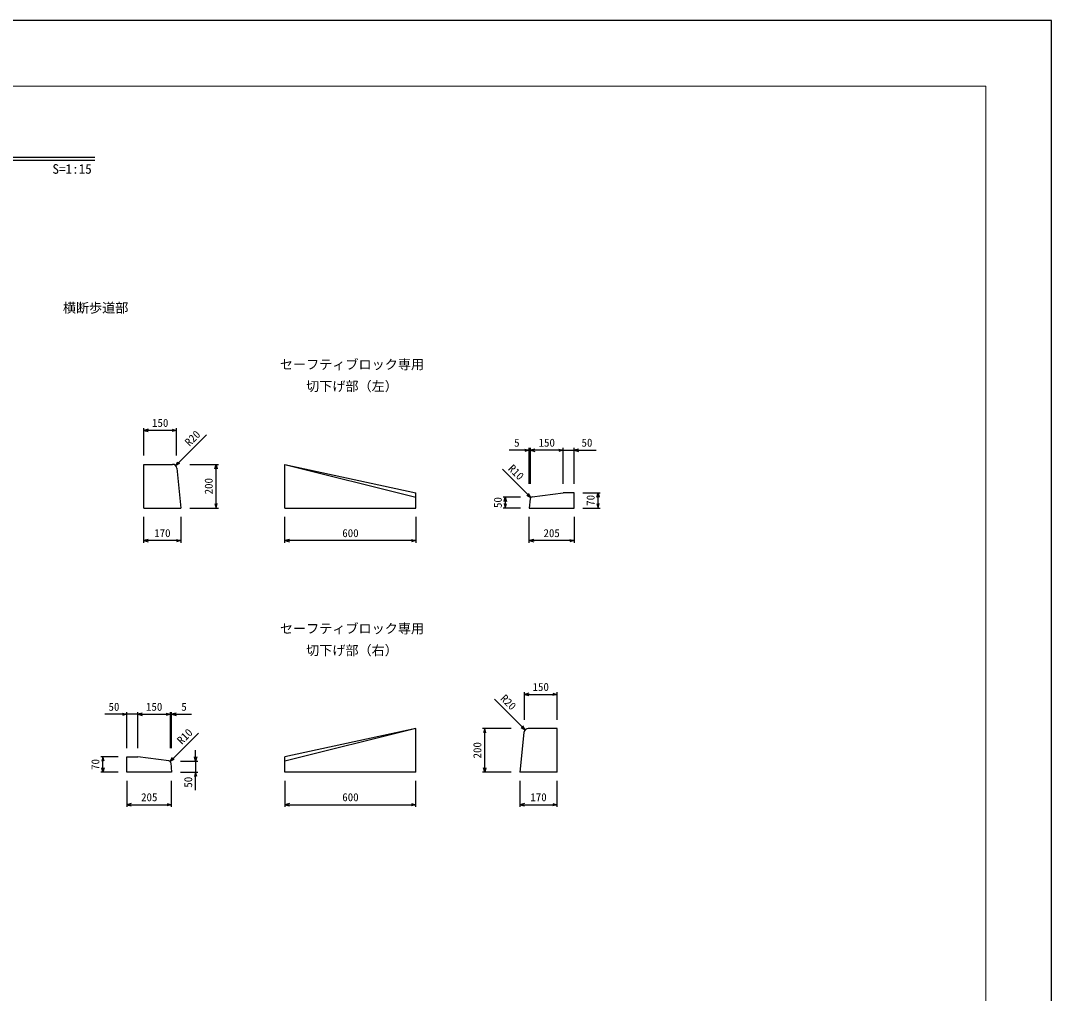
# Model space of a CAD drawing. Units: millimetres, scale not verified. Extents: x -6300 to 6300, y -4455 to 4455.
# Drawn here: x 1579 to 6300, y 0 to 4455 of the extents above; entities that cross this region are included whole.
import ezdxf
from ezdxf.enums import TextEntityAlignment as Align

# ---------------------------------------------------------------- set-up
doc = ezdxf.new("R2010")
doc.units = ezdxf.units.MM
doc.header["$LTSCALE"] = 15
for name, color, linetype, lineweight in [('0-0_DIM', 7, 'Continuous', 25), ('0-1_Defpoints', 5, 'Continuous', 25), ('0-3_OUTLINE', 3, 'Continuous', 25), ('0-5_TXT', 7, 'Continuous', 25), ('0-6_WAKU', 3, 'Continuous', 13)]:
    doc.layers.add(name, color=color, linetype=linetype, lineweight=lineweight)
doc.styles.add('ＭＳ ゴシック', font='')
doc.styles.get('ＭＳ ゴシック').set_extended_font_data('MS Gothic')

msp = doc.modelspace()

# ---------------------------------------------------------------- linework, layer by layer
at = {"layer": '0-0_DIM'}
for p, q in [((2143.21, 2462.9), (2143.21, 2588.49)), ((2293.21, 2578.49), (2143.21, 2578.49)), ((2289.26, 2417.04), (2429.81, 2557.6)), ((2293.21, 2462.9), (2293.21, 2588.49)), ((3908.71, 2487.77), (3817.11, 2487.77)), ((3908.71, 2332.9), (3908.71, 2497.77)), ((3913.71, 2487.77), (3908.71, 2487.77)), ((3913.71, 2332.9), (3913.71, 2497.77)), ((4063.71, 2487.77), (3913.71, 2487.77)), ((4063.71, 2332.9), (4063.71, 2497.77)), ((4063.71, 2487.77), (4113.71, 2487.77)), ((4113.71, 2332.9), (4113.71, 2497.77)), ((4113.71, 2487.77), (4214.73, 2487.77)), ((2353.21, 2422.9), (2484.39, 2422.9)), ((2474.39, 2222.9), (2474.39, 2422.9)), ((3915.81, 2271.11), (3786.08, 2400.84)), ((3868.71, 2272.9), (3788.71, 2272.9)), ((3798.71, 2272.9), (3798.71, 2222.9)), ((4153.71, 2292.9), (4233.71, 2292.9)), ((4223.71, 2222.9), (4223.71, 2292.9)), ((2353.21, 2222.9), (2484.39, 2222.9)), ((3868.71, 2222.9), (3788.71, 2222.9)), ((4153.71, 2222.9), (4233.71, 2222.9)), ((2143.21, 2063.61), (2143.21, 2182.9)), ((2313.21, 2182.9), (2313.21, 2063.61)), ((2789.64, 2063.61), (2789.64, 2182.9)), ((3389.64, 2182.9), (3389.64, 2063.61)), ((3908.71, 2063.61), (3908.71, 2182.9)), ((4113.71, 2182.9), (4113.71, 2063.61)), ((2313.21, 2073.61), (2143.21, 2073.61)), ((3389.64, 2073.61), (2789.64, 2073.61)), ((4113.71, 2073.61), (3908.71, 2073.61)), ((3886.06, 1253.38), (3886.06, 1378.97)), ((4036.06, 1253.38), (4036.06, 1378.97)), ((3890.01, 1207.52), (3749.46, 1348.08)), ((3886.06, 1368.97), (4036.06, 1368.97)), ((2065.56, 1278.25), (1964.54, 1278.25)), ((2065.56, 1123.38), (2065.56, 1288.25)), ((2115.56, 1278.25), (2065.56, 1278.25)), ((2115.56, 1123.38), (2115.56, 1288.25)), ((2115.56, 1278.25), (2265.56, 1278.25)), ((2265.56, 1123.38), (2265.56, 1288.25)), ((2265.56, 1278.25), (2270.56, 1278.25)), ((2270.56, 1123.38), (2270.56, 1288.25)), ((2270.56, 1278.25), (2362.16, 1278.25)), ((2263.46, 1061.59), (2393.19, 1191.32)), ((3826.06, 1213.38), (3694.88, 1213.38)), ((3704.88, 1013.38), (3704.88, 1213.38)), ((2380.56, 1063.38), (2380.56, 1113.38)), ((2025.56, 1083.38), (1945.56, 1083.38)), ((1955.56, 1013.38), (1955.56, 1083.38)), ((2310.56, 1063.38), (2390.56, 1063.38)), ((2380.56, 1063.38), (2380.56, 1013.38)), ((2025.56, 1013.38), (1945.56, 1013.38)), ((2310.56, 1013.38), (2390.56, 1013.38)), ((2380.56, 929.93), (2380.56, 1013.38)), ((3826.06, 1013.38), (3694.88, 1013.38)), ((2065.56, 973.38), (2065.56, 854.09)), ((2270.56, 854.09), (2270.56, 973.38)), ((2789.64, 973.38), (2789.64, 854.09)), ((3389.64, 854.09), (3389.64, 973.38)), ((3866.06, 973.38), (3866.06, 854.09)), ((4036.06, 854.09), (4036.06, 973.38)), ((2065.56, 864.09), (2270.56, 864.09)), ((2789.64, 864.09), (3389.64, 864.09)), ((3866.06, 864.09), (4036.06, 864.09))]:
    msp.add_line(p, q, dxfattribs=at)
for points in [[(2163.21, 2583.85), (2143.21, 2578.49), (2163.21, 2573.13)], [(2273.21, 2583.85), (2293.21, 2578.49), (2273.21, 2573.13)], [(3888.71, 2493.12), (3908.71, 2487.77), (3888.71, 2482.41)], [(3933.71, 2493.12), (3913.71, 2487.77), (3933.71, 2482.41)], [(4043.71, 2493.12), (4063.71, 2487.77), (4043.71, 2482.41)], [(4133.71, 2493.12), (4113.71, 2487.77), (4133.71, 2482.41)], [(2307.19, 2427.4), (2289.26, 2417.04), (2299.61, 2434.98)], [(2469.03, 2402.9), (2474.39, 2422.9), (2479.75, 2402.9)], [(3793.36, 2252.9), (3798.71, 2272.9), (3804.07, 2252.9)], [(3897.88, 2281.46), (3915.81, 2271.11), (3905.45, 2289.04)], [(4218.36, 2272.9), (4223.71, 2292.9), (4229.07, 2272.9)], [(2469.03, 2242.9), (2474.39, 2222.9), (2479.75, 2242.9)], [(3793.36, 2242.9), (3798.71, 2222.9), (3804.07, 2242.9)], [(4218.36, 2242.9), (4223.71, 2222.9), (4229.07, 2242.9)], [(2163.21, 2078.97), (2143.21, 2073.61), (2163.21, 2068.25)], [(2293.21, 2078.97), (2313.21, 2073.61), (2293.21, 2068.25)], [(2809.64, 2078.97), (2789.64, 2073.61), (2809.64, 2068.25)], [(3369.64, 2078.97), (3389.64, 2073.61), (3369.64, 2068.25)], [(3928.71, 2078.97), (3908.71, 2073.61), (3928.71, 2068.25)], [(4093.71, 2078.97), (4113.71, 2073.61), (4093.71, 2068.25)], [(3906.06, 1374.33), (3886.06, 1368.97), (3906.06, 1363.61)], [(4016.06, 1374.33), (4036.06, 1368.97), (4016.06, 1363.61)], [(2045.56, 1283.6), (2065.56, 1278.25), (2045.56, 1272.89)], [(2135.56, 1283.6), (2115.56, 1278.25), (2135.56, 1272.89)], [(2245.56, 1283.6), (2265.56, 1278.25), (2245.56, 1272.89)], [(2290.56, 1283.6), (2270.56, 1278.25), (2290.56, 1272.89)], [(3710.24, 1193.38), (3704.88, 1213.38), (3699.52, 1193.38)], [(3872.08, 1217.88), (3890.01, 1207.52), (3879.66, 1225.46)], [(1960.91, 1063.38), (1955.56, 1083.38), (1950.2, 1063.38)], [(2281.4, 1071.94), (2263.46, 1061.59), (2273.82, 1079.52)], [(2385.91, 1083.38), (2380.56, 1063.38), (2375.2, 1083.38)], [(1960.91, 1033.38), (1955.56, 1013.38), (1950.2, 1033.38)], [(2385.91, 993.38), (2380.56, 1013.38), (2375.2, 993.38)], [(3710.24, 1033.38), (3704.88, 1013.38), (3699.52, 1033.38)], [(2085.56, 869.45), (2065.56, 864.09), (2085.56, 858.73)], [(2250.56, 869.45), (2270.56, 864.09), (2250.56, 858.73)], [(2809.64, 869.45), (2789.64, 864.09), (2809.64, 858.73)], [(3369.64, 869.45), (3389.64, 864.09), (3369.64, 858.73)], [(3886.06, 869.45), (3866.06, 864.09), (3886.06, 858.73)], [(4016.06, 869.45), (4036.06, 864.09), (4016.06, 858.73)]]:
    msp.add_lwpolyline(points, dxfattribs=at)
at = {"layer": '0-1_Defpoints'}
msp.add_lwpolyline([(-6300, -4455), (6300, -4455), (6300, 4455), (-6300, 4455)], close=True, dxfattribs=at)
at = {"layer": '0-3_OUTLINE'}
for p, q in [((2143.21, 2222.9), (2143.21, 2422.9)), ((2143.21, 2422.9), (2275.11, 2422.9)), ((2789.64, 2422.9), (3389.64, 2272.9)), ((2789.64, 2422.9), (3389.64, 2292.9)), ((2789.64, 2222.9), (2789.64, 2422.9)), ((2295.01, 2404.89), (2313.21, 2222.9)), ((3389.64, 2222.9), (3389.64, 2292.9)), ((3921.56, 2273.95), (4063.71, 2292.9)), ((4113.71, 2292.9), (4063.71, 2292.9)), ((4113.71, 2222.9), (4113.71, 2292.9)), ((2143.21, 2222.9), (2313.21, 2222.9)), ((2789.64, 2222.9), (3389.64, 2222.9)), ((3912.93, 2265.03), (3908.71, 2222.9)), ((3908.71, 2222.9), (4113.71, 2222.9)), ((3389.64, 1213.38), (2789.64, 1063.38)), ((3389.64, 1213.38), (2789.64, 1083.38)), ((3389.64, 1013.38), (3389.64, 1213.38)), ((3884.26, 1195.37), (3866.06, 1013.38)), ((4036.06, 1213.38), (3904.16, 1213.38)), ((4036.06, 1013.38), (4036.06, 1213.38)), ((2065.56, 1013.38), (2065.56, 1083.38)), ((2065.56, 1083.38), (2115.56, 1083.38)), ((2257.71, 1064.43), (2115.56, 1083.38)), ((2266.34, 1055.51), (2270.56, 1013.38)), ((2789.64, 1013.38), (2789.64, 1083.38)), ((2270.56, 1013.38), (2065.56, 1013.38)), ((3389.64, 1013.38), (2789.64, 1013.38)), ((4036.06, 1013.38), (3866.06, 1013.38))]:
    msp.add_line(p, q, dxfattribs=at)
for centre, radius, start, end in [((2275.11, 2402.9), 20, 5.71039, 90), ((3922.88, 2264.04), 10, 97.59575, 174.28898), ((3904.16, 1193.38), 20, 90, 174.28961), ((2256.39, 1054.52), 10, 5.71102, 82.40425)]:
    msp.add_arc(centre, radius, start, end, dxfattribs=at)
at = {"layer": '0-5_TXT'}
for p, q in [((-1918.06, 3830), (1918.06, 3830)), ((-1918.06, 3815.6), (1918.06, 3815.6))]:
    msp.add_line(p, q, dxfattribs=at)
at = {"layer": '0-6_WAKU'}
msp.add_lwpolyline([(-6000, -4155), (6000, -4155), (6000, 4155), (-6000, 4155)], close=True, dxfattribs=at)

# ---------------------------------------------------------------- texts
at = {"layer": '0-0_DIM', "style": 'ＭＳ ゴシック'}
for s, p in [('150', (2180.71, 2583.49)), ('5', (3839.3, 2492.77)), ('150', (3951.21, 2492.77)), ('50', (4147.89, 2492.77)), ('170', (2190.71, 2078.61)), ('600', (3052.13, 2078.61)), ('205', (3973.71, 2078.61)), ('150', (3923.56, 1373.97)), ('50', (1981.38, 1283.25)), ('150', (2153.06, 1283.25)), ('5', (2314.97, 1283.25)), ('205', (2130.56, 869.09)), ('600', (3052.14, 869.09)), ('170', (3913.56, 869.09))]:
    msp.add_text(s, height=36.66, dxfattribs=at).set_placement(p, align=Align.BOTTOM_LEFT)
for s, rotation, p in [('R20', 45, (2360.47, 2495.33)), ('R10', 315, (3801.37, 2392.62)), ('200', 90, (2469.39, 2285.4)), ('50', 90, (3793.71, 2222.9)), ('70', 90, (4218.71, 2232.9)), ('R20', 315, (3765.76, 1338.85)), ('R10', 45, (2324.87, 1130.07)), ('200', 90, (3699.88, 1075.88)), ('70', 90, (1950.56, 1023.38)), ('50', 90, (2375.56, 942.15))]:
    msp.add_text(s, height=36.66, rotation=rotation, dxfattribs=at).set_placement(p, align=Align.BOTTOM_LEFT)
at = {"layer": '0-5_TXT', "style": 'ＭＳ ゴシック'}
for s, p in [('S', (1724.7, 3740.48)), ('=', (1754.7, 3740.48)), ('1', (1784.7, 3740.48)), (':', (1814.7, 3740.48)), ('1', (1844.7, 3740.48)), ('5', (1874.7, 3740.48)), ('横断歩道部', (1772.37, 3104.47)), ('セーフティブロック専用', (2766.6, 2845.3)), ('切下げ部（左）', (2886.6, 2745.3)), ('セーフティブロック専用', (2766.6, 1635.78)), ('切下げ部（右）', (2886.6, 1535.78))]:
    msp.add_text(s, height=43.99, dxfattribs=at).set_placement(p, align=Align.BOTTOM_LEFT)

doc.saveas('drawing.dxf')
